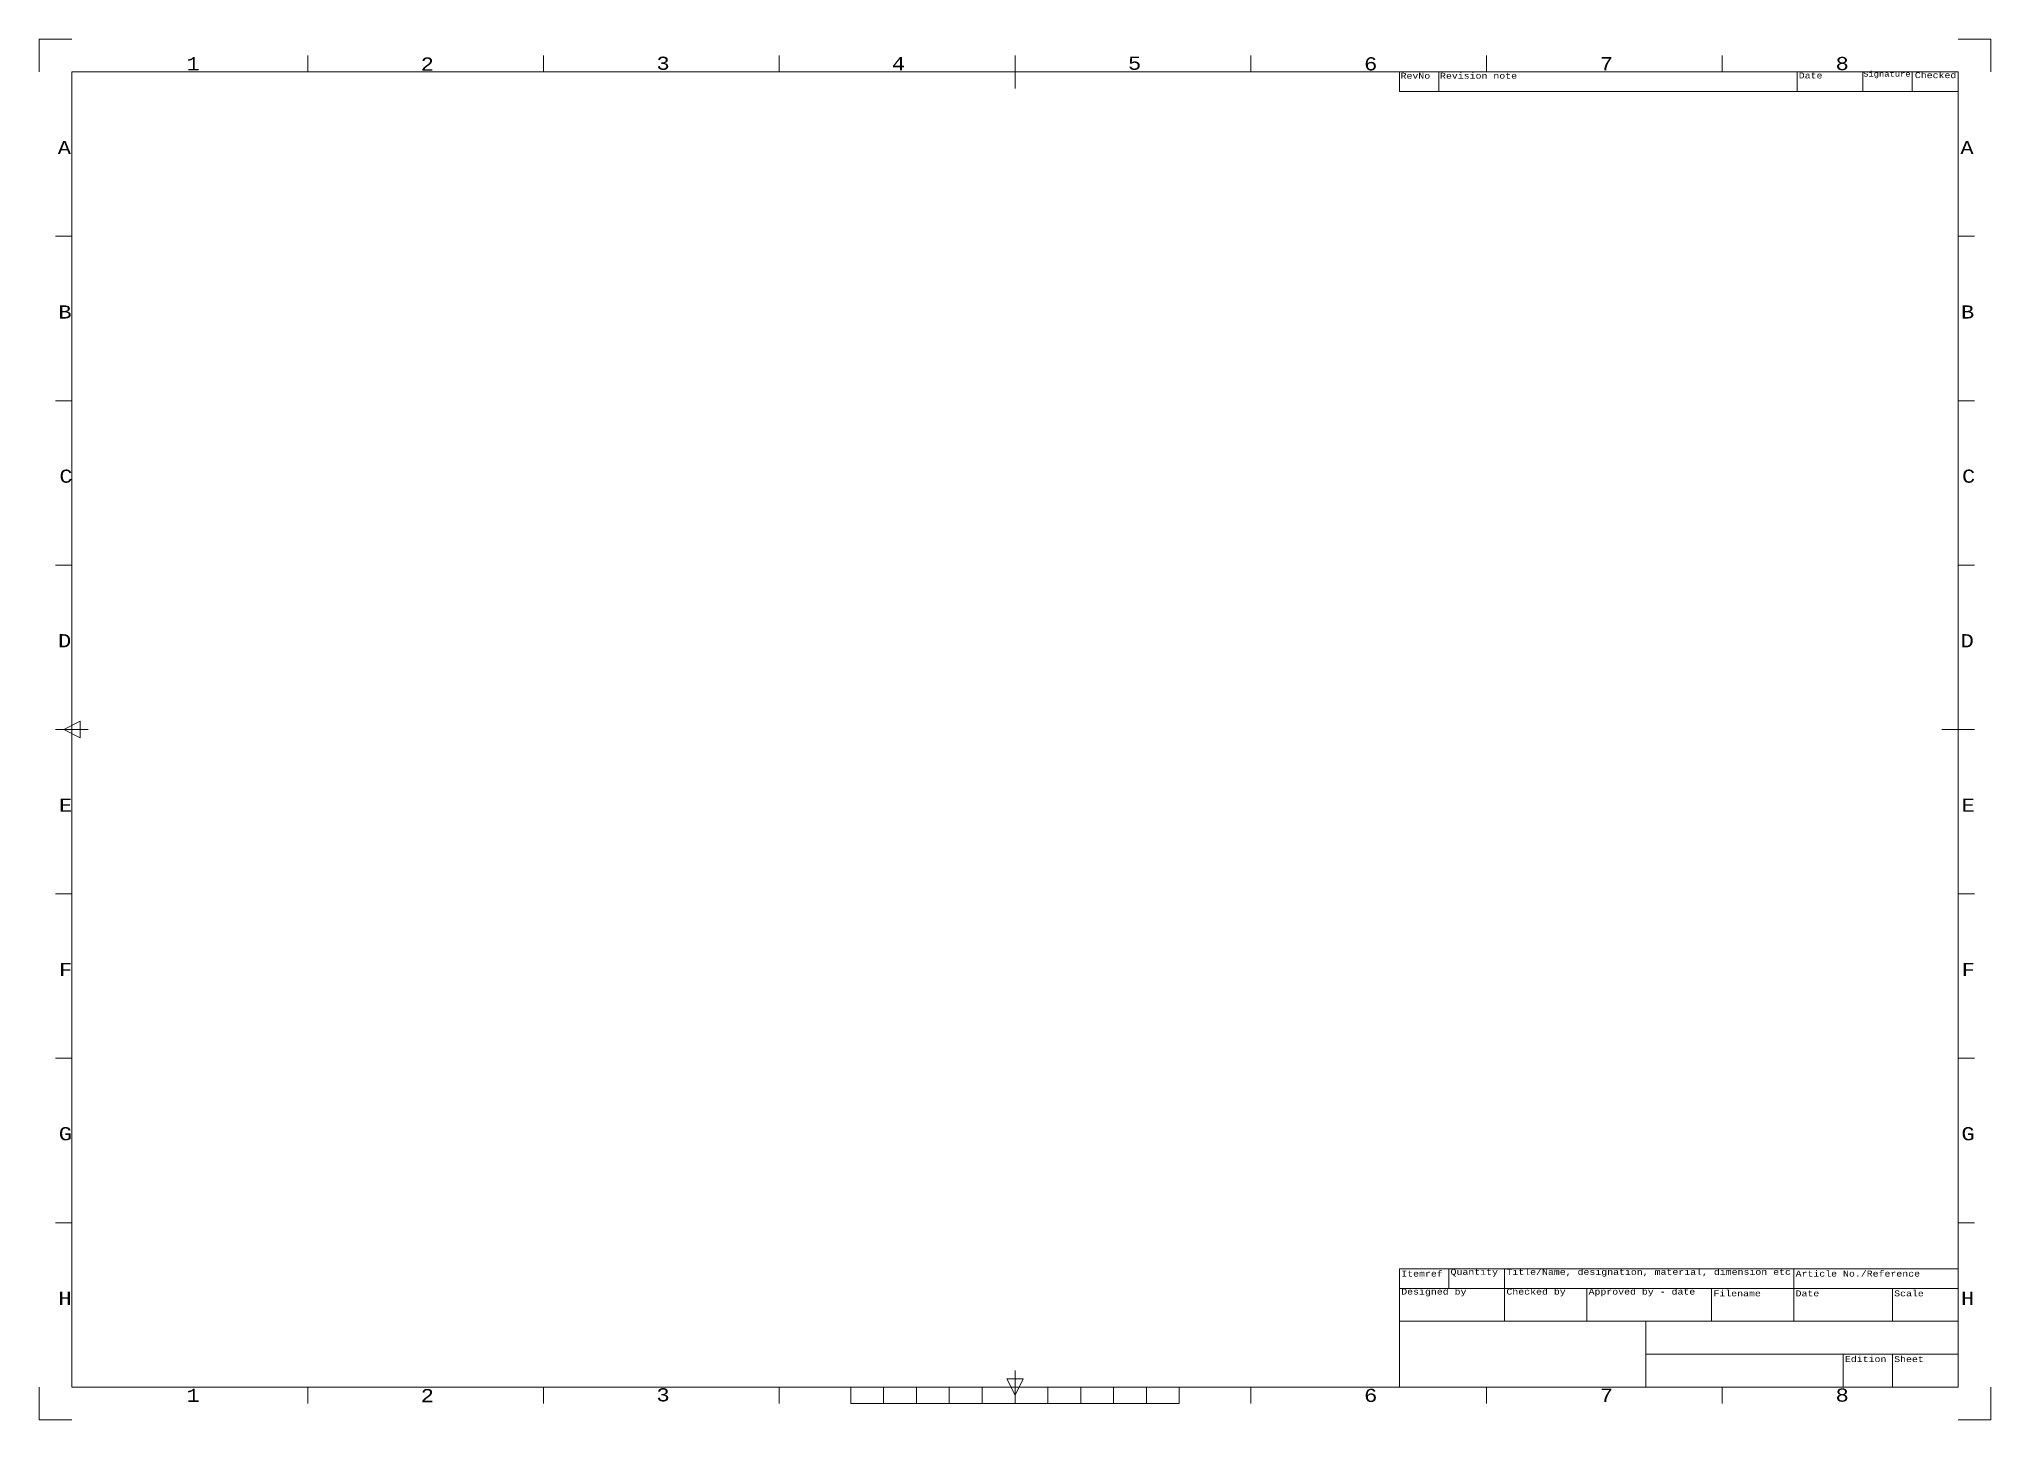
# Model space of a CAD drawing. Extents: x 0 to 594, y 0 to 420.
import ezdxf

# ---------------------------------------------------------------- set-up
doc = ezdxf.new("R2010")
doc.units = 0
doc.layers.get('0').update_dxf_attribs({"lineweight": 0, "true_color": 0xffffff})
for name, color, linetype, lineweight, true_color in [('FRAME050', 6, 'Continuous', 0, 0xff00ff), ('FRAME070', 5, 'Continuous', 0, 0x0000ff), ('FRAME200', 8, 'Continuous', 0, 0x808080)]:
    doc.layers.add(name, color=color, linetype=linetype, lineweight=lineweight, true_color=true_color)
doc.styles.add('textstyle20', font='CourierCad')
doc.styles.add('textstyle21', font='CourierCad')
doc.styles.add('textstyle22', font='CourierCad')
doc.styles.add('textstyle23', font='CourierCad')
doc.styles.add('textstyle24', font='CourierCad')
doc.styles.add('textstyle25', font='CourierCad')
doc.styles.add('textstyle26', font='CourierCad')
doc.styles.add('textstyle27', font='CourierCad')
doc.styles.add('textstyle28', font='CourierCad')
doc.styles.add('textstyle29', font='CourierCad')
doc.styles.add('textstyle30', font='CourierCad')
doc.styles.add('textstyle31', font='CourierCad')
doc.styles.add('textstyle32', font='CourierCad')
doc.styles.add('textstyle33', font='CourierCad')
doc.styles.add('textstyle34', font='CourierCad')
doc.styles.add('textstyle35', font='CourierCad')
doc.styles.add('textstyle36', font='CourierCad')
doc.styles.add('textstyle37', font='CourierCad')
doc.styles.add('textstyle38', font='CourierCad')
doc.styles.add('textstyle39', font='CourierCad')
doc.styles.add('textstyle40', font='CourierCad')
doc.styles.add('textstyle41', font='CourierCad')
doc.styles.add('textstyle42', font='CourierCad')
doc.styles.add('textstyle43', font='CourierCad')
doc.styles.add('textstyle44', font='CourierCad')
doc.styles.add('textstyle45', font='CourierCad')
doc.styles.add('textstyle46', font='CourierCad')
doc.styles.add('textstyle47', font='CourierCad')
doc.styles.add('textstyle48', font='CourierCad')
doc.styles.add('textstyle49', font='CourierCad')
doc.styles.add('textstyle50', font='CourierCad')
doc.styles.add('textstyle51', font='CourierCad')
doc.styles.add('textstyle52', font='CourierCad')
doc.styles.add('textstyle53', font='CourierCad')
doc.styles.add('textstyle54', font='CourierCad')
doc.styles.add('textstyle55', font='CourierCad')
doc.styles.add('textstyle56', font='CourierCad')
doc.styles.add('textstyle57', font='CourierCad')
doc.styles.add('textstyle58', font='CourierCad')
doc.styles.add('textstyle59', font='CourierCad')
doc.styles.add('textstyle60', font='CourierCad')
doc.styles.add('textstyle61', font='CourierCad')
doc.styles.add('textstyle62', font='CourierCad')
doc.styles.add('textstyle63', font='CourierCad')
doc.styles.add('textstyle64', font='CourierCad')
doc.styles.add('textstyle65', font='CourierCad')
doc.styles.add('textstyle66', font='CourierCad')

msp = doc.modelspace()

# ---------------------------------------------------------------- linework, layer by layer
at = {"layer": 'FRAME050'}
for p, q in [((81.75, 410), (81.75, 415)), ((153.5, 410), (153.5, 415)), ((225.25, 410), (225.25, 415)), ((297, 405), (297, 415)), ((368.75, 410), (368.75, 415)), ((440.5, 410), (440.5, 415)), ((512.25, 410), (512.25, 415)), ((10, 360), (5, 360)), ((589, 360), (584, 360)), ((10, 310), (5, 310)), ((589, 310), (584, 310)), ((10, 260), (5, 260)), ((589, 260), (584, 260)), ((5, 210), (15, 210)), ((7.5, 210), (12.5, 212.5)), ((12.5, 207.5), (7.5, 210)), ((12.5, 212.5), (12.5, 207.5)), ((579, 210), (589, 210)), ((10, 160), (5, 160)), ((589, 160), (584, 160)), ((10, 110), (5, 110)), ((589, 110), (584, 110)), ((10, 60), (5, 60)), ((589, 60), (584, 60)), ((297, 7.5), (294.5, 12.5)), ((294.5, 12.5), (299.5, 12.5)), ((297, 10), (297, 15)), ((299.5, 12.5), (297, 7.5)), ((81.75, 5), (81.75, 10)), ((153.5, 5), (153.5, 10)), ((225.25, 5), (225.25, 10)), ((247, 5), (247, 10)), ((257, 5), (257, 10)), ((267, 5), (267, 10)), ((277, 5), (277, 10)), ((287, 5), (287, 10)), ((297, 10), (297, 5)), ((307, 5), (307, 10)), ((317, 5), (317, 10)), ((327, 5), (327, 10)), ((337, 5), (337, 10)), ((347, 5), (347, 10)), ((368.75, 5), (368.75, 10)), ((440.5, 5), (440.5, 10)), ((512.25, 5), (512.25, 10)), ((247, 5), (347, 5))]:
    msp.add_line(p, q, dxfattribs=at)
at = {"layer": 'FRAME070'}
for p, q in [((584, 410), (10, 410)), ((10, 410), (10, 10)), ((414, 404), (414, 410)), ((426, 404), (426, 410)), ((535, 404), (535, 410)), ((555, 404), (555, 410)), ((570, 404), (570, 410)), ((584, 10), (584, 410)), ((414, 404), (584, 404)), ((414, 46), (584, 46)), ((414, 40), (414, 46)), ((429, 40), (429, 46)), ((446, 40), (446, 46)), ((534, 40), (534, 46)), ((414, 40), (584, 40)), ((414, 10), (414, 40)), ((446, 30), (446, 40)), ((471, 30), (471, 40)), ((509, 30), (509, 40)), ((534, 30), (534, 40)), ((564, 30), (564, 40)), ((414, 30), (584, 30)), ((489, 10), (489, 30)), ((489, 20), (584, 20)), ((549, 10), (549, 20)), ((564, 10), (564, 20)), ((10, 10), (584, 10))]:
    msp.add_line(p, q, dxfattribs=at)
at = {"layer": 'FRAME200'}
for p, q in [((10, 420), (0, 420)), ((0, 420), (0, 410)), ((594, 420), (584, 420)), ((594, 410), (594, 420)), ((0, 0), (0, 10)), ((594, 0), (594, 10)), ((0, 0), (10, 0)), ((594, 0), (584, 0))]:
    msp.add_line(p, q, dxfattribs=at)

# ---------------------------------------------------------------- texts
at = {"width": 100, "attachment_point": 7}
for s, insert, char_height, style in [('Revision note', (426.336089, 407.913084), 1.8, 'textstyle51'), ('Signature', (555.111411, 408.079475), 1.6, 'textstyle52'), ('Checked', (570.833407, 408.079475), 1.8, 'textstyle53'), ('RevNo', (414.336089, 407.913084), 1.8, 'textstyle50'), ('Date', (535.50248, 407.996279), 1.8, 'textstyle54'), ('Itemref', (414.544661, 43.569174), 1.8, 'textstyle55'), ('Quantity', (429.544661, 43.569174), 1.8, 'textstyle56'), ('Title/Name, designation, material, dimension etc', (446.544661, 43.569174), 1.8, 'textstyle57'), ('Article No./Reference', (534.544661, 43.569174), 1.8, 'textstyle58'), ('Designed by', (414.544661, 37.569174), 1.8, 'textstyle59'), ('Checked by', (446.544661, 37.569174), 1.8, 'textstyle60'), ('Approved by - date', (471.544661, 37.569174), 1.8, 'textstyle61'), ('Filename', (509.544661, 37.569174), 1.8, 'textstyle62'), ('Date', (534.544661, 37.569174), 1.8, 'textstyle63'), ('Scale', (564.544661, 37.569174), 1.8, 'textstyle64'), ('Edition', (549.544661, 17.569174), 1.8, 'textstyle65'), ('Sheet', (564.544661, 17.569174), 1.8, 'textstyle66')]:
    msp.add_mtext(s, dxfattribs=dict(at, insert=insert, char_height=char_height, style=style))
at = {"layer": 'FRAME050', "char_height": 4, "width": 100, "attachment_point": 7}
for s, insert, style in [('1', (44.875, 410.5), 'textstyle37'), ('2', (116.155669, 410.399606), 'textstyle36'), ('3', (187.892157, 410.582843), 'textstyle38'), ('4', (259.525, 410.5), 'textstyle39'), ('5', (331.392157, 410.582843), 'textstyle43'), ('6', (403.245472, 410.410236), 'textstyle40'), ('7', (474.975, 410.5), 'textstyle41'), ('8', (546.725, 410.5), 'textstyle42'), ('A', (5.7, 385), 'textstyle27'), ('A', (584.7, 385), 'textstyle31'), ('B', (5.9, 335), 'textstyle25'), ('B', (584.9, 335), 'textstyle30'), ('C', (6.193198, 285), 'textstyle24'), ('C', (585.193198, 285), 'textstyle29'), ('D', (5.786091, 235), 'textstyle23'), ('D', (584.786091, 235), 'textstyle28'), ('E', (6.1, 185), 'textstyle26'), ('E', (585.1, 185), 'textstyle35'), ('F', (6.1, 135), 'textstyle20'), ('F', (585.1, 135), 'textstyle34'), ('G', (6.003553, 85), 'textstyle21'), ('G', (585.003553, 85), 'textstyle33'), ('H', (5.9, 35), 'textstyle22'), ('H', (584.9, 35), 'textstyle32'), ('1', (44.875, 5.5), 'textstyle44'), ('2', (116.155669, 5.399606), 'textstyle45'), ('3', (187.892157, 5.582843), 'textstyle46'), ('6', (403.245472, 5.410236), 'textstyle47'), ('7', (474.975, 5.5), 'textstyle48'), ('8', (546.725, 5.5), 'textstyle49')]:
    msp.add_mtext(s, dxfattribs=dict(at, insert=insert, style=style))

doc.saveas('drawing.dxf')
